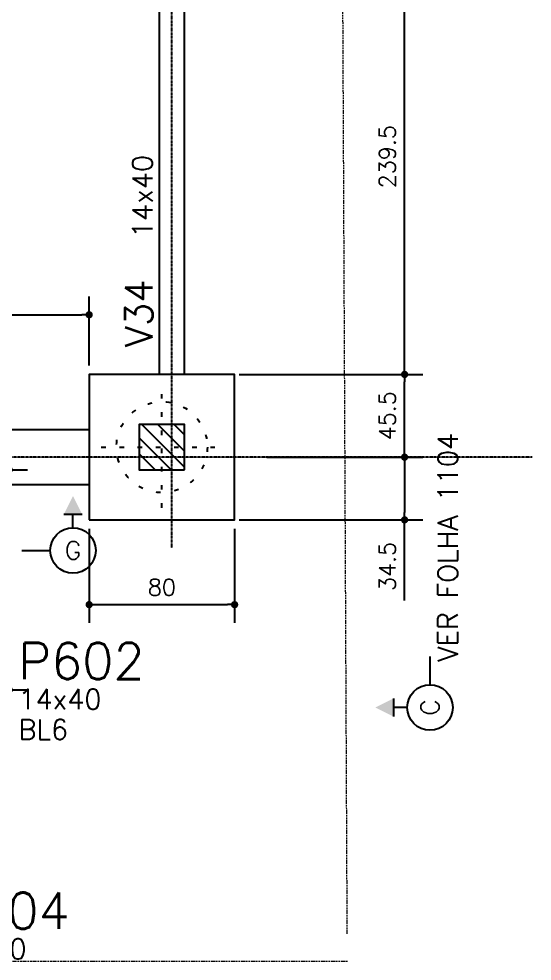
# Model space of a CAD drawing. Extents: x -856 to 20282, y 14720 to 28231.
# Drawn here: x 3134 to 3417, y 23407 to 23926 of the extents above; entities that cross this region are included whole.
import ezdxf
from ezdxf.enums import TextEntityAlignment as Align

# ---------------------------------------------------------------- set-up
doc = ezdxf.new("R2010")
doc.units = 0
for name, pattern in [('AXES', [0.54, 0.3, -0.08, 0.08, -0.08]), ('Double dash', [55, 20, -5, 10, -5, 10, -5]), ('ESTILO_TQS_0002', [0.4, 0.1, -0.3])]:
    doc.linetypes.add(name, pattern=pattern)
doc.layers.get('0').update_dxf_attribs({"linetype": 'CONTINUOUS'})
doc.layers.get('Defpoints').update_dxf_attribs({"linetype": 'CONTINUOUS'})
for name, color, linetype in [('228', 2, 'CONTINUOUS'), ('BLOCO', 3, 'CONTINUOUS'), ('COTA', 1, 'CONTINUOUS'), ('EIXOS', 1, 'AXES'), ('ESTACA', 1, 'ESTILO_TQS_0002'), ('H5', 1, 'CONTINUOUS'), ('Linha_media', 4, 'CONTINUOUS'), ('P-D', 2, 'CONTINUOUS'), ('P-N', 5, 'CONTINUOUS'), ('PIL-N', 4, 'CONTINUOUS'), ('VIG-D', 2, 'CONTINUOUS'), ('VIG-N', 4, 'CONTINUOUS'), ('VIGA', 3, 'CONTINUOUS')]:
    doc.layers.add(name, color=color, linetype=linetype)
doc.layers.add('TLV-DVI-___-CNT', color=7, linetype='Double dash', lineweight=9)
doc.styles.add('COTA', font='romans.shx')
doc.styles.add('ROMANS', font='ROMANS')
doc.styles.get("Standard").update_dxf_attribs({"font": 'ROMANS.SHX'})
doc.dimstyles.new('forma', dxfattribs={"dimscale": 5, "dimtxt": 1.8, "dimasz": 0.8, "dimexe": 2, "dimexo": 1, "dimgap": 1, "dimtad": 1, "dimdec": 1, "dimzin": 9, "dimdsep": 46, "dimtxsty": 'COTA', "dimblk1": 'DOT', "dimblk2": 'DOT', "dimsah": 1, "dimcen": 0, "dimdle": 1, "dimclrd": 256, "dimclre": 256, "dimclrt": 2, "dimadec": 0, "dimazin": 0, "dimtfac": 1, "dimtdec": 0, "dimtmove": 0, "dimatfit": 3, "dimfxl": 1, "dimtolj": 1, "dimtzin": 0, "dimarcsym": 0})

# ---------------------------------------------------------------- blocks, each defined once
blk = doc.blocks.new('_EST50')
at = {"layer": 'ESTACA', "linetype": 'ESTILO_TQS_0002'}
for p, q in [((0, -1.333), (0, 1.333)), ((-1.333, 0), (1.333, 0))]:
    blk.add_line(p, q, dxfattribs=at)
blk.add_circle((0, 0), 1, dxfattribs=at)
blk = doc.blocks.new('_Dot')
at = {"color": 0, "linetype": 'ByBlock', "lineweight": -2}
blk.add_line((-0.5, 0), (-1, 0), dxfattribs=at)
at = {"color": 0, "linetype": 'ByBlock', "const_width": 0.5}
blk.add_lwpolyline([(-0.25, 0, 1), (0.25, 0, 1)], format="xyb", close=True, dxfattribs=at)
blk = doc.blocks.new('*D57')
at = {"layer": 'COTA', "lineweight": -2, "transparency": 16777216}
for p, q in [((3173.01, 23645.09), (3173.01, 23593.48)), ((3253.01, 23645.09), (3253.01, 23593.48)), ((3177.01, 23603.48), (3249.01, 23603.48))]:
    blk.add_line(p, q, dxfattribs=at)
at = {"layer": 'Defpoints', "color": 0, "transparency": 16777216}
for p in [(3173.01, 23650.09), (3253.01, 23650.09), (3253.01, 23603.48)]:
    blk.add_point(p, dxfattribs=at)
at = {"layer": 'COTA', "lineweight": -2, "transparency": 16777216, "xscale": 4, "yscale": 4, "zscale": 4, "rotation": 180}
blk.add_blockref('_Dot', (3173.01, 23603.48), dxfattribs=at)
at = {"layer": 'COTA', "lineweight": -2, "transparency": 16777216, "xscale": 4, "yscale": 4, "zscale": 4}
blk.add_blockref('_Dot', (3253.01, 23603.48), dxfattribs=at)
at = {"layer": 'COTA', "color": 2, "transparency": 16777216, "insert": (3213.01, 23612.98), "char_height": 9, "attachment_point": 5, "style": 'COTA'}
blk.add_mtext('\\A1;80 ', dxfattribs=at)
blk = doc.blocks.new('*D58')
at = {"layer": 'COTA', "lineweight": -2, "transparency": 16777216}
for p, q in [((3255.51, 23730.09), (3356.51, 23730.09)), ((3346.51, 23688.59), (3346.51, 23726.09)), ((3270.68, 23684.59), (3356.51, 23684.59))]:
    blk.add_line(p, q, dxfattribs=at)
at = {"layer": 'Defpoints', "color": 0, "transparency": 16777216}
for p in [(3250.51, 23730.09), (3346.51, 23730.09), (3265.68, 23684.59)]:
    blk.add_point(p, dxfattribs=at)
at = {"layer": 'COTA', "lineweight": -2, "transparency": 16777216, "xscale": 4, "yscale": 4, "zscale": 4}
for p, rotation in [((3346.51, 23730.09), 90), ((3346.51, 23684.59), 270)]:
    blk.add_blockref('_Dot', p, dxfattribs=dict(at, rotation=rotation))
at = {"layer": 'COTA', "color": 2, "transparency": 16777216, "insert": (3337.01, 23707.34), "char_height": 9, "attachment_point": 5, "rotation": 90, "style": 'COTA'}
blk.add_mtext('\\A1;45.5 ', dxfattribs=at)
blk = doc.blocks.new('*D59')
at = {"layer": 'COTA', "lineweight": -2, "transparency": 16777216}
for p, q in [((3258.01, 23969.59), (3356.51, 23969.59)), ((3346.51, 23734.09), (3346.51, 23965.59)), ((3255.51, 23730.09), (3356.51, 23730.09))]:
    blk.add_line(p, q, dxfattribs=at)
at = {"layer": 'Defpoints', "color": 0, "transparency": 16777216}
for p in [(3253.01, 23969.59), (3346.51, 23969.59), (3250.51, 23730.09)]:
    blk.add_point(p, dxfattribs=at)
at = {"layer": 'COTA', "lineweight": -2, "transparency": 16777216, "xscale": 4, "yscale": 4, "zscale": 4}
for p, rotation in [((3346.51, 23969.59), 90), ((3346.51, 23730.09), 270)]:
    blk.add_blockref('_Dot', p, dxfattribs=dict(at, rotation=rotation))
at = {"layer": 'COTA', "color": 2, "transparency": 16777216, "insert": (3337.01, 23849.84), "char_height": 9, "attachment_point": 5, "rotation": 90, "style": 'COTA'}
blk.add_mtext('\\A1;239.5 ', dxfattribs=at)
blk = doc.blocks.new('seção_esq')
at = {"layer": 'Linha_media'}
for p, q in [((1, 4), (-1, 4)), ((0, 2.5), (0, 4)), ((5.62, 0), (2.5, 0))]:
    blk.add_line(p, q, dxfattribs=at)
blk.add_circle((0, 0), 2.5, dxfattribs=at)
blk.add_solid([(1, 4), (0, 6), (-1, 4)], dxfattribs=at)
blk = doc.blocks.new('atrib_seção')
at = {"layer": 'Linha_media', "style": 'ROMANS'}
blk.add_attdef('X', text='', height=2, dxfattribs=at).set_placement((0, 0), align=Align.MIDDLE)
blk = doc.blocks.new('Family - ___-2103959-PLANTA INFERIOR 2')
at = {"layer": 'TLV-DVI-___-CNT', "color": 1, "true_color": 0xff0000}
for p, q in [((-17533.2, -9985.7), (-17578.8, -196)), ((-32076.9, -10135.7), (-18942.2, -10135.7)), ((-18942.2, -10135.7), (-17532.5, -10135.7))]:
    blk.add_line(p, q, dxfattribs=at)
blk = doc.blocks.new('A$C8a1ee3b4')
at = {"layer": 'TLV-DVI-___-CNT', "color": 1, "true_color": 0xff0000, "xscale": 0.1, "yscale": 0.1, "zscale": 0.1}
blk.add_blockref('Family - ___-2103959-PLANTA INFERIOR 2', (4865.23, 1037.14), dxfattribs=at)
blk = doc.blocks.new('*D46')
at = {"layer": 'COTA', "lineweight": -2, "transparency": 16777216}
for p, q in [((3270.68, 23684.59), (3356.51, 23684.59)), ((3346.51, 23680.59), (3346.51, 23654.09)), ((3255.51, 23650.09), (3356.51, 23650.09)), ((3346.51, 23605.76), (3346.51, 23650.09))]:
    blk.add_line(p, q, dxfattribs=at)
at = {"layer": 'Defpoints', "color": 0, "transparency": 16777216}
for p in [(3265.68, 23684.59), (3250.51, 23650.09), (3346.51, 23650.09)]:
    blk.add_point(p, dxfattribs=at)
at = {"layer": 'COTA', "lineweight": -2, "transparency": 16777216, "xscale": 4, "yscale": 4, "zscale": 4}
for p, rotation in [((3346.51, 23684.59), 90), ((3346.51, 23650.09), 270)]:
    blk.add_blockref('_Dot', p, dxfattribs=dict(at, rotation=rotation))
at = {"layer": 'COTA', "color": 2, "transparency": 16777216, "insert": (3337.01, 23624.48), "char_height": 9, "attachment_point": 5, "rotation": 90, "style": 'COTA'}
blk.add_mtext('\\A1;34.5 ', dxfattribs=at)
blk = doc.blocks.new('seção_dir')
at = {"layer": 'Linha_media'}
for p, q in [((-1, 4), (1, 4)), ((0, 2.5), (0, 4)), ((-5.62, 0), (-2.5, 0))]:
    blk.add_line(p, q, dxfattribs=at)
blk.add_circle((0, 0), 2.5, dxfattribs=at)
blk.add_solid([(-1, 4), (0, 6), (1, 4)], dxfattribs=at)
blk = doc.blocks.new('*D196')
at = {"layer": 'COTA', "lineweight": -2, "transparency": 16777216}
for p, q in [((3073.16, 23677.61), (3139.06, 23677.61)), ((3129.06, 23560.59), (3129.06, 23673.61)), ((3075, 23556.59), (3139.06, 23556.59))]:
    blk.add_line(p, q, dxfattribs=at)
at = {"layer": 'Defpoints', "color": 0, "transparency": 16777216}
for p in [(3068.16, 23677.61), (3129.06, 23677.61), (3070, 23556.59)]:
    blk.add_point(p, dxfattribs=at)
at = {"layer": 'COTA', "lineweight": -2, "transparency": 16777216, "xscale": 4, "yscale": 4, "zscale": 4}
for p, rotation in [((3129.06, 23677.61), 90), ((3129.06, 23556.59), 270)]:
    blk.add_blockref('_Dot', p, dxfattribs=dict(at, rotation=rotation))
at = {"layer": 'COTA', "color": 2, "transparency": 16777216, "insert": (3119.56, 23617.1), "char_height": 9, "attachment_point": 5, "rotation": 90, "style": 'COTA'}
blk.add_mtext('\\A1;121 ', dxfattribs=at)
blk = doc.blocks.new('*D198')
at = {"layer": 'COTA', "lineweight": -2, "transparency": 16777216}
for p, q in [((2838.51, 23729.59), (2838.51, 23772.9)), ((3173.01, 23735.09), (3173.01, 23772.9)), ((2842.51, 23762.9), (3169.01, 23762.9))]:
    blk.add_line(p, q, dxfattribs=at)
at = {"layer": 'Defpoints', "color": 0, "transparency": 16777216}
for p in [(3173.01, 23762.9), (3173.01, 23730.09), (2838.51, 23724.59)]:
    blk.add_point(p, dxfattribs=at)
at = {"layer": 'COTA', "lineweight": -2, "transparency": 16777216, "xscale": 4, "yscale": 4, "zscale": 4, "rotation": 180}
blk.add_blockref('_Dot', (2838.51, 23762.9), dxfattribs=at)
at = {"layer": 'COTA', "lineweight": -2, "transparency": 16777216, "xscale": 4, "yscale": 4, "zscale": 4}
blk.add_blockref('_Dot', (3173.01, 23762.9), dxfattribs=at)
at = {"layer": 'COTA', "color": 2, "transparency": 16777216, "insert": (3005.76, 23772.4), "char_height": 9, "attachment_point": 5, "style": 'COTA'}
blk.add_mtext('\\A1;334.5 ', dxfattribs=at)

msp = doc.modelspace()

# ---------------------------------------------------------------- hatches: boundary and pattern name
at = {"layer": 'H5'}
h = msp.add_hatch(dxfattribs=at)
h.set_pattern_fill('ANSI31', color=256, scale=50, angle=90, style=0)
h.set_pattern_definition([(135, (26898.106, 22077.078), (-4.4194174, -4.4194174), [])])
h.paths.add_polyline_path([(3225.51, 23677.59), (3225.51, 23702.59), (3200.51, 23702.59), (3200.51, 23677.59)])

# ---------------------------------------------------------------- linework, layer by layer
at = {"layer": 'BLOCO', "linetype": 'Continuous'}
msp.add_lwpolyline([(3173.01, 23650.09), (3253.01, 23650.09), (3253.01, 23730.09), (3173.01, 23730.09), (3173.01, 23650.09)], dxfattribs=at)
at = {"layer": 'EIXOS', "color": 244, "true_color": 0x991b1e}
for p, q in [((3218.51, 23634.64), (3218.51, 25355.31)), ((3416.67, 23684.59), (632.05, 23684.59))]:
    msp.add_line(p, q, dxfattribs=at)
at = {"layer": 'P-N', "linetype": 'Continuous'}
msp.add_lwpolyline([(3225.51, 23677.59), (3225.51, 23702.59), (3200.51, 23702.59), (3200.51, 23677.59), (3225.51, 23677.59)], dxfattribs=at)
at = {"layer": 'VIGA'}
for p, q in [((3211.51, 23969.59), (3211.51, 23730.09)), ((3225.51, 23730.09), (3225.51, 23969.59)), ((3173.01, 23699.59), (2838.51, 23699.59)), ((3069.98, 23669.59), (3173.01, 23669.59))]:
    msp.add_line(p, q, dxfattribs=at)

# ---------------------------------------------------------------- block references
at = {"layer": '228', "linetype": 'Continuous', "xscale": 25, "yscale": 25}
msp.add_blockref('_EST50', (3213.01, 23690.09), dxfattribs=at)
at = {"layer": 'COTA', "xscale": 5, "yscale": 5, "zscale": 5}
msp.add_blockref('seção_dir', (3164.11, 23633.29), dxfattribs=at)
msp.add_blockref('atrib_seção', (3164.11, 23633.29), dxfattribs=at).add_auto_attribs({'X': 'G'})
at = {"layer": 'VIGA'}
msp.add_blockref('A$C8a1ee3b4', (203.06, 23383.83), dxfattribs=at)
at = {"layer": 'VIGA', "xscale": 5, "yscale": 5, "zscale": 5, "rotation": 90}
msp.add_blockref('seção_esq', (3360.48, 23546.91), dxfattribs=at)
msp.add_blockref('atrib_seção', (3360.48, 23546.91), dxfattribs=at).add_auto_attribs({'X': 'C'})

# ---------------------------------------------------------------- texts
at = {"layer": 'P-D', "linetype": 'Continuous'}
msp.add_text('VER FOLHA 1104', height=11, rotation=90, dxfattribs=at).set_placement((3375.78, 23572.09))
for s, p in [('14x40', (3134.1, 23545.94)), ('BL6', (3134.1, 23529.3)), ('14x40', (3092.91, 23408.6))]:
    msp.add_text(s, height=11, dxfattribs=at).set_placement(p)
at = {"layer": 'PIL-N', "linetype": 'Continuous'}
for s, p in [('P602', (3134.1, 23562.44)), ('P604', (3092.91, 23425.1))]:
    msp.add_text(s, height=20, dxfattribs=at).set_placement(p)
at = {"layer": 'VIG-D', "linetype": 'Continuous'}
msp.add_text('14x40', height=11, rotation=90, dxfattribs=at).set_placement((3207.76, 23805.09))
at = {"layer": 'VIG-N', "linetype": 'Continuous'}
msp.add_text('V34', height=15, rotation=90, dxfattribs=at).set_placement((3207.76, 23745.09))

# ---------------------------------------------------------------- dimensions: what is measured, and where the dimension line sits
at = {"layer": 'COTA'}
for base, p1, p2, override, picture, middle in [((3346.51, 23969.59), (3250.51, 23730.09), (3253.01, 23969.59), {"dimpost": ' ', "dimtmove": 1}, '*D59', (3337.01, 23849.84)), ((3346.51, 23730.09), (3265.68, 23684.59), (3250.51, 23730.09), {"dimpost": ' '}, '*D58', (3337.01, 23707.34)), ((3129.06, 23677.61), (3070, 23556.59), (3068.16, 23677.61), {"dimpost": ' '}, '*D196', (3119.56, 23617.1))]:
    dim = msp.add_linear_dim(base=base, p1=p1, p2=p2, angle=90, dimstyle='forma', override=override, dxfattribs=at)
    dim.commit()
    dim.dimension.update_dxf_attribs({"geometry": picture, "text_midpoint": middle})
for base, p1, p2, override, picture, middle in [((3173.01, 23762.9), (2838.51, 23724.59), (3173.01, 23730.09), {"dimpost": ' '}, '*D198', (3005.76, 23772.4)), ((3253.01, 23603.48), (3173.01, 23650.09), (3253.01, 23650.09), {"dimpost": ' ', "dimtmove": 1}, '*D57', (3213.01, 23612.98))]:
    dim = msp.add_linear_dim(base=base, p1=p1, p2=p2, dimstyle='forma', override=override, dxfattribs=at)
    dim.commit()
    dim.dimension.update_dxf_attribs({"geometry": picture, "text_midpoint": middle})
dim = msp.add_linear_dim(base=(3346.51, 23650.09), p1=(3265.68, 23684.59), p2=(3250.51, 23650.09), angle=90, dimstyle='forma', override={"dimpost": ' ', "dimtmove": 1}, dxfattribs=at)
dim.commit()
dim.dimension.update_dxf_attribs({"geometry": '*D46', "text_midpoint": (3341.51, 23624.48), "dimtype": 128})

doc.saveas('drawing.dxf')
